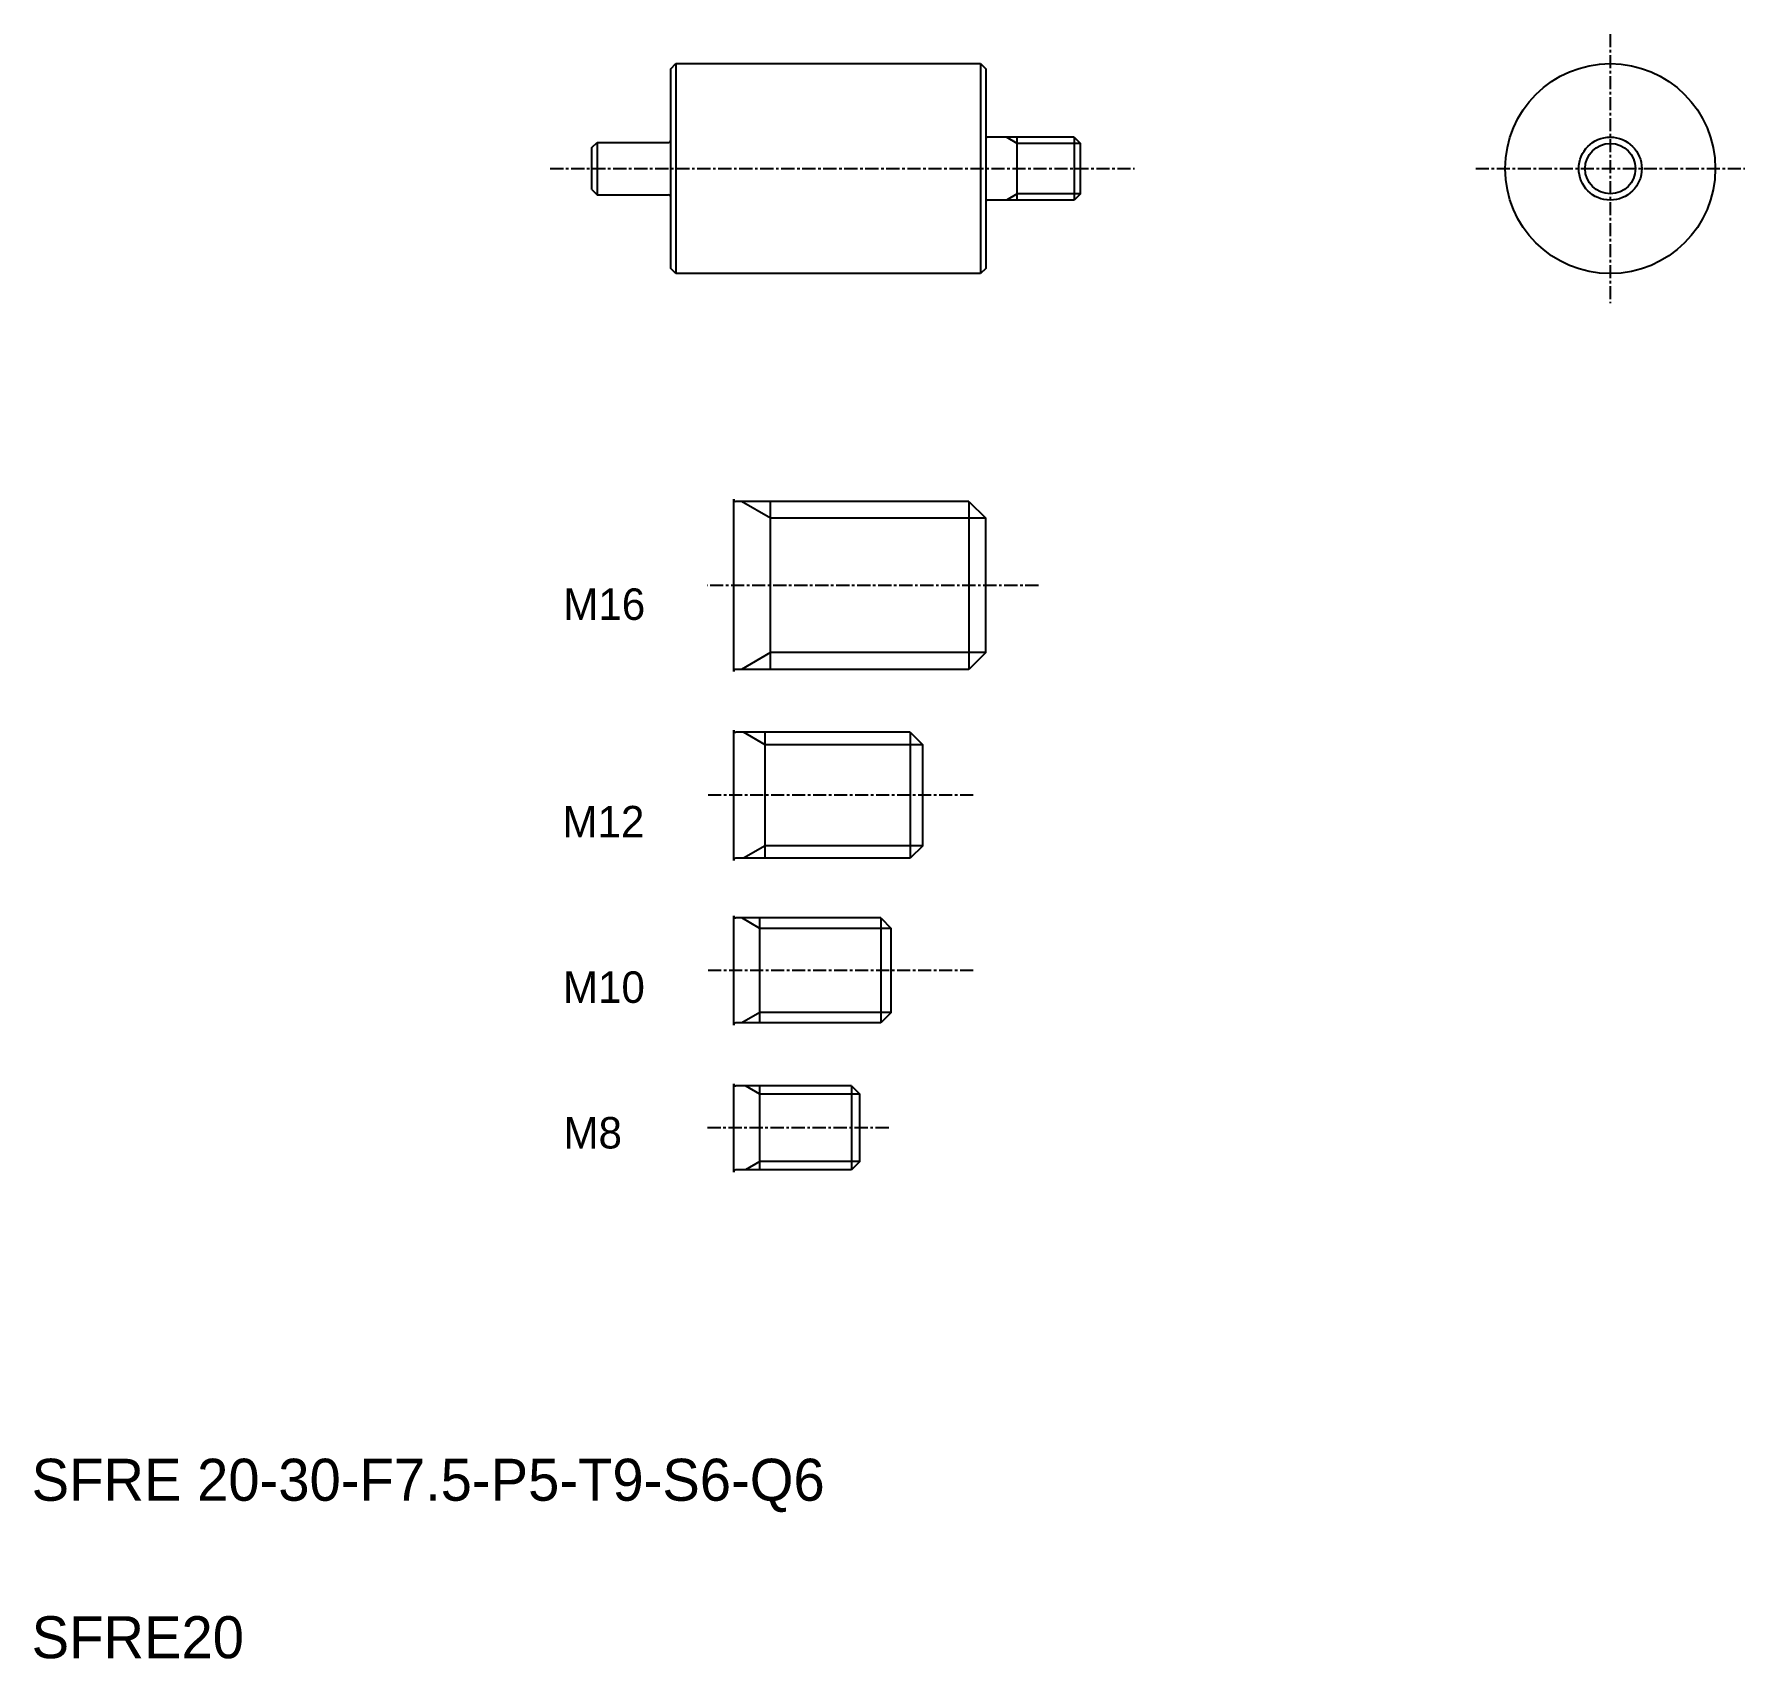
# Model space of a CAD drawing. Extents: x 35 to 198, y 95 to 250.
import ezdxf

# ---------------------------------------------------------------- set-up
doc = ezdxf.new("R2010")
doc.units = 0
doc.linetypes.add('CENTER', pattern=[2, 1.25, -0.25, 0.25, -0.25])
doc.layers.get('0').update_dxf_attribs({"linetype": 'CONTINUOUS'})
doc.layers.add('CENTER', color=1, linetype='CENTER')

msp = doc.modelspace()

# ---------------------------------------------------------------- linework, layer by layer
for p, q in [((95.56, 246.43), (96.06, 246.93)), ((95.56, 227.43), (95.56, 246.43)), ((96.06, 246.93), (125.06, 246.93)), ((96.06, 246.93), (96.06, 226.93)), ((125.06, 246.93), (125.06, 226.93)), ((125.06, 246.93), (125.56, 246.43)), ((125.56, 246.43), (125.56, 227.43)), ((96.06, 241.93), (96.06, 241.93)), ((88.06, 238.93), (88.56, 239.43)), ((128.56, 233.93), (128.56, 239.93)), ((133.96, 239.93), (134.56, 239.33)), ((88.06, 234.93), (88.06, 238.93)), ((134.56, 234.53), (134.56, 239.33)), ((96.06, 236.93), (96.06, 236.93)), ((88.06, 234.93), (88.56, 234.43)), ((134.56, 234.53), (133.96, 233.93)), ((96.06, 226.93), (95.56, 227.43)), ((125.06, 226.93), (96.06, 226.93)), ((125.56, 227.43), (125.06, 226.93)), ((105.06, 189.24), (105.06, 205.24)), ((123.96, 205.24), (125.56, 203.64)), ((125.56, 190.84), (125.56, 203.64)), ((125.56, 190.84), (123.96, 189.24)), ((104.56, 171.24), (104.56, 183.24)), ((118.36, 183.24), (119.56, 182.04)), ((119.56, 172.44), (119.56, 182.04)), ((119.56, 172.44), (118.36, 171.24)), ((104.06, 155.56), (104.06, 165.56)), ((115.56, 165.56), (116.56, 164.56)), ((116.56, 156.56), (116.56, 164.56)), ((116.56, 156.56), (115.56, 155.56)), ((104.06, 141.56), (104.06, 149.56)), ((112.76, 149.56), (113.56, 148.76)), ((113.56, 142.36), (113.56, 148.76)), ((113.56, 142.36), (112.76, 141.56))]:
    msp.add_line(p, q)
at = {"color": 7, "linetype": 'CONTINUOUS'}
for p, q in [((88.56, 239.43), (95.36, 239.43)), ((133.96, 239.93), (125.76, 239.93)), ((88.56, 234.43), (95.36, 234.43)), ((133.96, 233.93), (125.76, 233.93)), ((123.96, 205.24), (101.76, 205.24)), ((123.96, 205.24), (123.96, 189.24)), ((123.96, 189.24), (101.76, 189.24)), ((118.36, 183.24), (101.76, 183.24)), ((118.36, 183.24), (118.36, 171.24)), ((118.36, 171.24), (101.76, 171.24)), ((115.56, 165.56), (101.76, 165.56)), ((115.56, 165.56), (115.56, 155.56)), ((112.76, 149.56), (101.76, 149.56)), ((112.76, 149.56), (112.76, 141.56)), ((112.76, 141.56), (101.76, 141.56))]:
    msp.add_line(p, q, dxfattribs=at)
at = {"color": 7}
for p, q in [((88.56, 239.43), (88.56, 234.43)), ((133.96, 239.93), (133.96, 233.93))]:
    msp.add_line(p, q, dxfattribs=at)
at = {"color": 3}
for p, q in [((128.56, 239.33), (127.52, 239.93)), ((128.56, 234.53), (127.52, 233.93))]:
    msp.add_line(p, q, dxfattribs=at)
at = {"color": 3, "linetype": 'CONTINUOUS'}
for p, q in [((134.56, 239.33), (128.56, 239.33)), ((134.56, 234.53), (128.56, 234.53)), ((105.06, 203.64), (102.29, 205.24)), ((125.56, 203.64), (105.06, 203.64)), ((105.06, 190.84), (102.29, 189.24)), ((125.56, 190.84), (105.06, 190.84)), ((104.56, 182.04), (102.48, 183.24)), ((119.56, 182.04), (104.56, 182.04)), ((104.56, 172.44), (102.48, 171.24)), ((119.56, 172.44), (104.56, 172.44)), ((104.06, 164.56), (102.32, 165.56)), ((116.56, 164.56), (104.06, 164.56)), ((116.56, 156.56), (104.06, 156.56)), ((115.56, 155.56), (101.76, 155.56)), ((104.06, 148.76), (102.67, 149.56)), ((113.56, 148.76), (104.06, 148.76)), ((104.06, 142.36), (102.67, 141.56)), ((113.56, 142.36), (104.06, 142.36))]:
    msp.add_line(p, q, dxfattribs=at)
at = {"linetype": 'CONTINUOUS'}
for p, q in [((101.56, 189.04), (101.56, 205.44)), ((101.56, 171.04), (101.56, 183.44)), ((101.56, 155.36), (101.56, 165.76)), ((101.56, 141.36), (101.56, 149.76))]:
    msp.add_line(p, q, dxfattribs=at)
at = {"color": 2, "linetype": 'CONTINUOUS'}
msp.add_line((104.06, 156.56), (102.32, 155.56), dxfattribs=at)
msp.add_circle((185.01, 236.93), 10)
at = {"color": 7, "linetype": 'CONTINUOUS'}
msp.add_circle((185.01, 236.93), 3, dxfattribs=at)
at = {"color": 3, "linetype": 'CONTINUOUS'}
msp.add_circle((185.01, 236.93), 2.4, dxfattribs=at)
for centre, start, end in [((95.36, 239.63), 270, 0), ((125.76, 240.13), 180, 270), ((95.36, 234.23), 0, 90), ((125.76, 233.73), 90, 180)]:
    msp.add_arc(centre, 0.2, start, end)
at = {"linetype": 'CONTINUOUS'}
for centre, start, end in [((101.76, 205.44), 180, 270), ((101.76, 189.04), 90, 180), ((101.76, 183.44), 180, 270), ((101.76, 171.04), 90, 180), ((101.76, 165.76), 180, 270), ((101.76, 155.36), 90, 180), ((101.76, 149.76), 180, 270), ((101.76, 141.36), 90, 180)]:
    msp.add_arc(centre, 0.2, start, end, dxfattribs=at)
at = {"layer": 'CENTER', "color": 1, "linetype": 'CENTER'}
for p, q in [((185.01, 249.74), (185.01, 224.12)), ((84.09, 236.93), (139.73, 236.93)), ((172.2, 236.93), (197.82, 236.93)), ((130.57, 197.24), (99.03, 197.24)), ((124.37, 177.24), (99.03, 177.24)), ((124.37, 160.56), (99.03, 160.56)), ((116.32, 145.56), (99.03, 145.56))]:
    msp.add_line(p, q, dxfattribs=at)

# ---------------------------------------------------------------- texts
at = {"color": 7}
for s, p in [('M16', (85.33, 193.95)), ('M12', (85.25, 173.23)), ('M10', (85.3, 157.47)), ('M8', (85.35, 143.6))]:
    msp.add_text(s, height=3, dxfattribs=at).set_placement(p)
for s, p in [('SFRE 20-30-F7.5-P5-T9-S6-Q6', (34.72, 110.05)), ('SFRE20', (34.72, 95.05))]:
    msp.add_text(s, height=4).set_placement(p)

doc.saveas('drawing.dxf')
